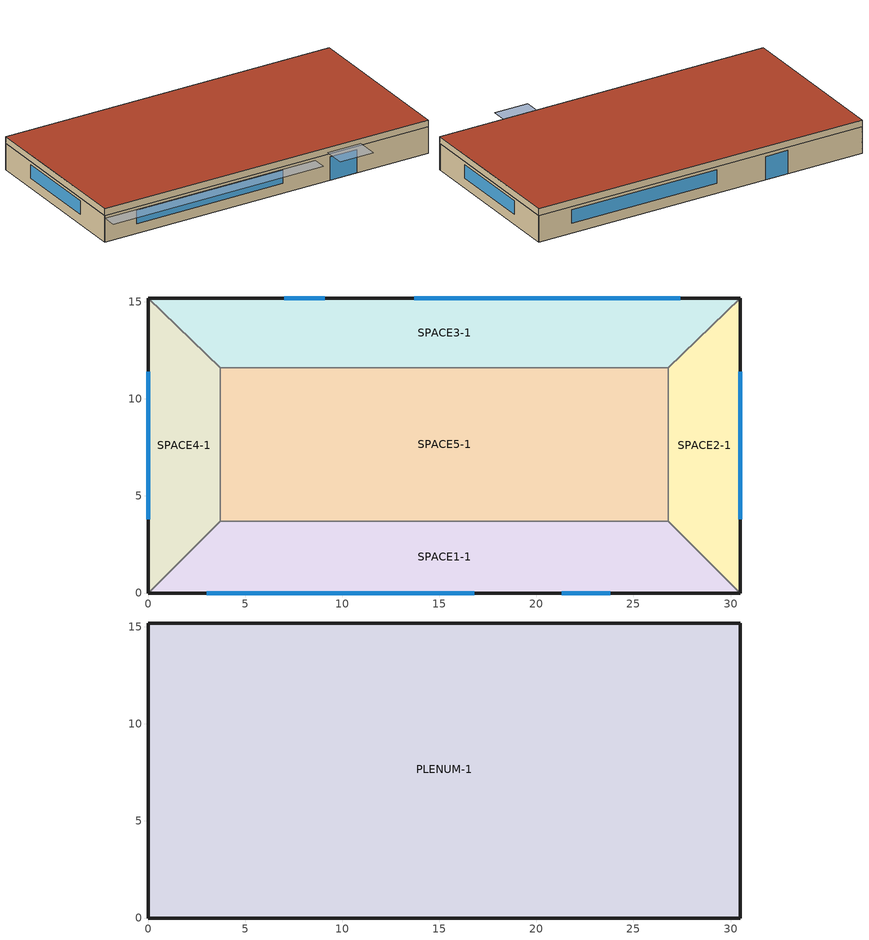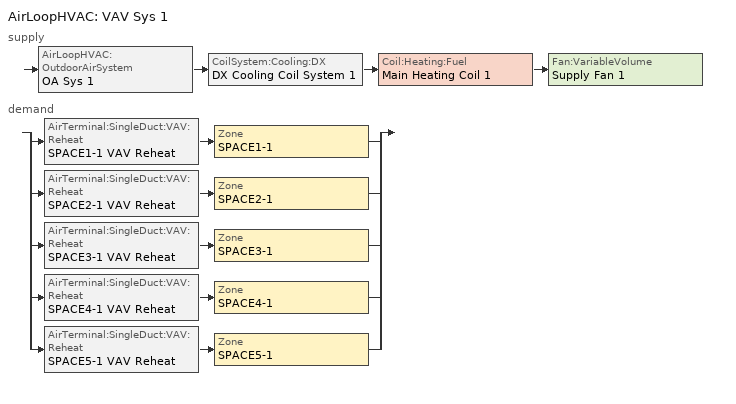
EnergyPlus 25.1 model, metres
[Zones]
SPACE1-1
 floor ground (FLOOR-SLAB-1): 26.8,3.7 30.5,0 0,0 3.7,3.7 z0
 wall outside (WALL-1): 0,0 30.5,0 z0:2.4
 wall to SPACE2-1 (INT-WALL-1): 30.5,0 26.8,3.7 z0:2.4
 wall to SPACE4-1 (INT-WALL-1): 3.7,3.7 0,0 z0:2.4
 wall to SPACE5-1 (INT-WALL-1): 26.8,3.7 3.7,3.7 z0:2.4
 window (Dbl Clr 3mm/13mm Air): 3,0 16.8,0 z0.9:2.1
 window (Sgl Grey 3mm): 21.3,0 23.8,0 z0:2.1
SPACE2-1
 floor ground (FLOOR-SLAB-1): 26.8,11.6 30.5,15.2 30.5,0 26.8,3.7 z0
 wall outside (WALL-1): 30.5,0 30.5,15.2 z0:2.4
 wall to SPACE3-1 (INT-WALL-1): 30.5,15.2 26.8,11.6 z0:2.4
 wall to SPACE5-1 (INT-WALL-1): 26.8,11.6 26.8,3.7 z0:2.4
 window (Dbl Clr 3mm/13mm Air): 30.5,3.8 30.5,11.4 z0.9:2.1
SPACE3-1
 floor ground (FLOOR-SLAB-1): 26.8,11.6 3.7,11.6 0,15.2 30.5,15.2 z0
 wall outside (WALL-1): 30.5,15.2 0,15.2 z0:2.4
 wall to SPACE4-1 (INT-WALL-1): 0,15.2 3.7,11.6 z0:2.4
 wall to SPACE5-1 (INT-WALL-1): 3.7,11.6 26.8,11.6 z0:2.4
 window (Dbl Clr 3mm/13mm Air): 27.4,15.2 13.7,15.2 z0.9:2.1
 window (Sgl Grey 3mm): 9.1,15.2 7,15.2 z0:2.1
SPACE4-1
 floor ground (FLOOR-SLAB-1): 3.7,3.7 0,0 0,15.2 3.7,11.6 z0
 wall outside (WALL-1): 0,15.2 0,0 z0:2.4
 wall to SPACE5-1 (INT-WALL-1): 3.7,3.7 3.7,11.6 z0:2.4
 window (Dbl Clr 3mm/13mm Air): 0,11.4 0,3.8 z0.9:2.1
SPACE5-1
 floor ground (FLOOR-SLAB-1): 26.8,11.6 26.8,3.7 3.7,3.7 3.7,11.6 z0
PLENUM-1
 floor to SPACE1-1 (CLNG-1): 26.8,3.7 30.5,0 0,0 3.7,3.7 z2.4
 floor to SPACE2-1 (CLNG-1): 26.8,11.6 30.5,15.2 30.5,0 26.8,3.7 z2.4
 floor to SPACE3-1 (CLNG-1): 26.8,11.6 3.7,11.6 0,15.2 30.5,15.2 z2.4
 floor to SPACE4-1 (CLNG-1): 3.7,3.7 0,0 0,15.2 3.7,11.6 z2.4
 floor to SPACE5-1 (CLNG-1): 26.8,11.6 26.8,3.7 3.7,3.7 3.7,11.6 z2.4
 wall outside (WALL-1): 0,0 30.5,0 30.5,15.2 0,15.2 0,0 z2.4:3
 roof outside (ROOF-1): 0,15.2 0,0 30.5,0 30.5,15.2 z3
shading: 0,-1.3 0,0 19.8,0 19.8,-1.3 z2.2; 21,-2 21,0 24.1,0 24.1,-2 z2.6
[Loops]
AirLoopHVAC 'VAV Sys 1'
 supply: AirLoopHVAC:OutdoorAirSystem 'OA Sys 1' > CoilSystem:Cooling:DX 'DX Cooling Coil System 1' > Coil:Heating:Fuel 'Main Heating Coil 1' > Fan:VariableVolume 'Supply Fan 1'
 demand: split
  | AirTerminal:SingleDuct:VAV:Reheat 'SPACE1-1 VAV Reheat' > Zone 'SPACE1-1'
  | AirTerminal:SingleDuct:VAV:Reheat 'SPACE2-1 VAV Reheat' > Zone 'SPACE2-1'
  | AirTerminal:SingleDuct:VAV:Reheat 'SPACE3-1 VAV Reheat' > Zone 'SPACE3-1'
  | AirTerminal:SingleDuct:VAV:Reheat 'SPACE4-1 VAV Reheat' > Zone 'SPACE4-1'
  | AirTerminal:SingleDuct:VAV:Reheat 'SPACE5-1 VAV Reheat' > Zone 'SPACE5-1'
[Building]
Building: North Axis {deg}=30; Terrain=City; Loads Convergence Tolerance Value {W}=0.04; Temperature Convergence Tolerance Value {deltaC}=0.4; Solar Distribution=FullExterior; Maximum Number of Warmup Days=25; Minimum Number of Warmup Days=6
[Site:Location]
CHICAGO_IL_USA TMY2-94846: Latitude {deg}=41.78; Longitude {deg}=-87.75; Time Zone {hr}=-6; Elevation {m}=190
[SizingPeriod:DesignDay] Humidity Condition Type=Wetbulb; Barometric Pressure {Pa}=99063; Rain Indicator=No; Snow Indicator=No; Daylight Saving Time Indicator=No; Solar Model Indicator=ASHRAEClearSky
Name | Month | Day of Month | Day Type | Maximum Dry-Bulb Temperature {C} | Daily Dry-Bulb Temperature Range {deltaC} | Wetbulb or DewPoint at Maximum Dry-Bulb {C} | Wind Speed {m/s} | Wind Direction {deg} | Sky Clearness
CHICAGO_IL_USA Annual Heating 99% Design Conditions DB | 1 | 8 | WinterDesignDay | -17.3 | 0 | -17.3 | 4.9 | 270 | 0
CHICAGO_IL_USA Annual Cooling 1% Design Conditions DB/MCWB | 7 | 3 | SummerDesignDay | 31.5 | 10.7 | 23 | 5.3 | 230 | 1
[Site:GroundTemperature:BuildingSurface]
20.03, 20.03, 20.13, 20.3, 20.43, 20.52, 20.62, 20.77, 20.78, 20.55, 20.44, 20.2
[Material] Thermal Absorptance=0.9
Name | Roughness | Thickness {m} | Conductivity {W/m-K} | Density {kg/m3} | Specific Heat {J/kg-K} | Solar Absorptance | Visible Absorptance
RG01 | Rough | 0.0127 | 1.442 | 881 | 1674 | 0.65 | 0.65
BR01 | VeryRough | 0.0095 | 0.162 | 1121 | 1464 | 0.7 | 0.7
IN46 | VeryRough | 0.0762 | 0.023 | 24 | 1590 | 0.5 | 0.5
WD01 | MediumSmooth | 0.0191 | 0.115 | 513 | 1381 | 0.78 | 0.78
PW03 | MediumSmooth | 0.0127 | 0.115 | 545 | 1213 | 0.78 | 0.78
IN02 | Rough | 0.0901 | 0.043 | 10 | 837 | 0.75 | 0.75
GP01 | MediumSmooth | 0.0127 | 0.16 | 801 | 837 | 0.75 | 0.75
GP02 | MediumSmooth | 0.0159 | 0.16 | 801 | 837 | 0.75 | 0.75
CC03 | MediumRough | 0.1016 | 1.31 | 2243 | 837 | 0.65 | 0.65
[Material:NoMass] Roughness=Rough
Name | Thermal Resistance {m2-K/W} | Thermal Absorptance | Solar Absorptance | Visible Absorptance
CP01 | 0.367 | 0.9 | 0.75 | 0.75
MAT-CLNG-1 | 0.652259 | 0.65 | 0.65 | 0.65
[Material:AirGap]
AL21: Thermal Resistance {m2-K/W}=0.157
[Construction]
ROOF-1: RG01, BR01, IN46, WD01
WALL-1: WD01, PW03, IN02, GP01
CLNG-1: MAT-CLNG-1
FLOOR-SLAB-1: CC03, CP01
INT-WALL-1: GP02, AL21, GP02
Dbl Clr 3mm/13mm Air: CLEAR 3MM, AIR 13MM, CLEAR 3MM
Sgl Grey 3mm: GREY 3MM
[WindowMaterial:Gas]
AIR 13MM: Gas Type=Air; Thickness {m}=0.0127
[WindowMaterial:Glazing] Optical Data Type=SpectralAverage; Thickness {m}=0.003; Infrared Transmittance at Normal Incidence=0; Front Side Infrared Hemispherical Emissivity=0.84; Back Side Infrared Hemispherical Emissivity=0.84; Conductivity {W/m-K}=0.9
Name | Solar Transmittance at Normal Incidence | Front Side Solar Reflectance at Normal Incidence | Back Side Solar Reflectance at Normal Incidence | Visible Transmittance at Normal Incidence | Front Side Visible Reflectance at Normal Incidence | Back Side Visible Reflectance at Normal Incidence
CLEAR 3MM | 0.837 | 0.075 | 0.075 | 0.898 | 0.081 | 0.081
GREY 3MM | 0.626 | 0.061 | 0.061 | 0.611 | 0.061 | 0.061
[Zone] Type=1; Multiplier=1
Name | Ceiling Height {m} | Volume {m3}
PLENUM-1 | 0.6096 | 283.2
SPACE1-1; SPACE3-1 | 2.4384 | 239.247
SPACE2-1; SPACE4-1 | 2.4384 | 103.311
SPACE5-1 | 2.4384 | 447.683
[ZoneInfiltration:DesignFlowRate] Schedule=INFIL-SCH; Design Flow Rate Calculation Method=flow/zone; Constant Term Coefficient=0; Temperature Term Coefficient=0; Velocity Term Coefficient=0.2237; Velocity Squared Term Coefficient=0
Name | Zone or ZoneList or Space or SpaceList | Design Flow Rate {m3/s}
SPACE1-1 Infil 1 | SPACE1-1 | 0.0167
SPACE2-1 Infil 1 | SPACE2-1 | 0.00717
SPACE3-1 Infil 1 | SPACE3-1 | 0.0167
SPACE4-1 Infil 1 | SPACE4-1 | 0.00717
SPACE5-1 Infil 1 | SPACE5-1 | 0.031089
[People] Number of People Schedule=OCCUPY-1; Number of People Calculation Method=people; Fraction Radiant=0.3; Sensible Heat Fraction=AutoCalculate; Activity Level Schedule=ActSchd
Name | Zone or ZoneList or Space or SpaceList | Number of People
SPACE1-1 People 1 | SPACE1-1 | 11
SPACE2-1 People 1 | SPACE2-1 | 5
SPACE3-1 People 1 | SPACE3-1 | 11
SPACE4-1 People 1 | SPACE4-1 | 5
SPACE5-1 People 1 | SPACE5-1 | 20
[Lights] Schedule=LIGHTS-1; Design Level Calculation Method=LightingLevel; Return Air Fraction=0.2; Fraction Radiant=0.59; Fraction Visible=0.2; Fraction Replaceable=0
Name | Zone or ZoneList or Space or SpaceList | Lighting Level {W}
SPACE1-1 Lights 1 | SPACE1-1 | 1584
SPACE2-1 Lights 1 | SPACE2-1 | 684
SPACE3-1 Lights 1 | SPACE3-1 | 1584
SPACE4-1 Lights 1 | SPACE4-1 | 684
SPACE5-1 Lights 1 | SPACE5-1 | 2964
[ElectricEquipment] Schedule=EQUIP-1; Design Level Calculation Method=EquipmentLevel; Fraction Latent=0; Fraction Radiant=0.3; Fraction Lost=0
Name | Zone or ZoneList or Space or SpaceList | Design Level {W}
SPACE1-1 ElecEq 1 | SPACE1-1 | 1056
SPACE2-1 ElecEq 1 | SPACE2-1 | 456
SPACE3-1 ElecEq 1 | SPACE3-1 | 1056
SPACE4-1 ElecEq 1 | SPACE4-1 | 456
SPACE5-1 ElecEq 1 | SPACE5-1 | 1976
[Sizing:Zone] Zone Cooling Design Supply Air Temperature Input Method=SupplyAirTemperature; Zone Cooling Design Supply Air Temperature {C}=16; Zone Heating Design Supply Air Temperature Input Method=SupplyAirTemperature; Zone Heating Design Supply Air Temperature {C}=50; Zone Cooling Design Supply Air Humidity Ratio {kgWater/kgDryAir}=0.009; Zone Heating Design Supply Air Humidity Ratio {kgWater/kgDryAir}=0.004; Zone Heating Sizing Factor=0; Zone Cooling Sizing Factor=0; Cooling Design Air Flow Method=DesignDay; Cooling Design Air Flow Rate {m3/s}=0; Heating Design Air Flow Method=DesignDay; Heating Design Air Flow Rate {m3/s}=0; Account for Dedicated Outdoor Air System=No; Dedicated Outdoor Air System Control Strategy=NeutralSupplyAir; Dedicated Outdoor Air Low Setpoint Temperature for Design {C}=autosize; Dedicated Outdoor Air High Setpoint Temperature for Design {C}=autosize
Name | Design Specification Outdoor Air Object
SPACE1-1 | SZ DSOA SPACE1-1
SPACE2-1 | SZ DSOA SPACE2-1
SPACE3-1 | SZ DSOA SPACE3-1
SPACE4-1 | SZ DSOA SPACE4-1
SPACE5-1 | SZ DSOA SPACE5-1
[DesignSpecification:OutdoorAir] Outdoor Air Method=Sum; Outdoor Air Flow per Person {m3/s-person}=0.00472; Outdoor Air Flow per Zone Floor Area {m3/s-m2}=0.000508
Name | Outdoor Air Flow per Zone {m3/s} | Outdoor Air Schedule
SZ DSOA SPACE1-1; SZ DSOA SPACE2-1; SZ DSOA SPACE3-1; SZ DSOA SPACE4-1; SZ DSOA SPACE5-1 | 0
ZoneMinOARequirements |  | Min OARequirements Sched
[Sizing:System]
VAV Sys 1: Type of Load to Size On=sensible; Design Outdoor Air Flow Rate {m3/s}=autosize; Central Heating Maximum System Air Flow Ratio=0.3; Preheat Design Temperature {C}=7; Preheat Design Humidity Ratio {kgWater/kgDryAir}=0.008; Precool Design Temperature {C}=11; Precool Design Humidity Ratio {kgWater/kgDryAir}=0.008; Central Cooling Design Supply Air Temperature {C}=16; Central Heating Design Supply Air Temperature {C}=18; Type of Zone Sum to Use=noncoincident; 100% Outdoor Air in Cooling=no; 100% Outdoor Air in Heating=no; Central Cooling Design Supply Air Humidity Ratio {kgWater/kgDryAir}=0.009; Central Heating Design Supply Air Humidity Ratio {kgWater/kgDryAir}=0.009; Cooling Supply Air Flow Rate Method=DesignDay; Cooling Supply Air Flow Rate {m3/s}=0; Heating Supply Air Flow Rate Method=DesignDay; Heating Supply Air Flow Rate {m3/s}=0; Zone Maximum Outdoor Air Fraction=1; Cooling Design Capacity Method=CoolingDesignCapacity; Cooling Design Capacity {W}=autosize; Heating Design Capacity Method=HeatingDesignCapacity; Heating Design Capacity {W}=autosize; Central Cooling Capacity Control Method=VAV
[ZoneControl:Thermostat] Control Type Schedule=Zone Control Type Sched; Control 1=CoolingSetPoint; Control 2=HeatingSetpoint; Control 3=DualSetPoint
Name | Zone or ZoneList
SPACE1-1 Control | SPACE1-1
SPACE2-1 Control | SPACE2-1
SPACE3-1 Control | SPACE3-1
SPACE4-1 Control | SPACE4-1
SPACE5-1 Control | SPACE5-1
[ThermostatSetpoint:SingleHeating]
HeatingSetpoint: Setpoint Temperature Schedule=Htg-SetP-Sch
[ThermostatSetpoint:SingleCooling]
CoolingSetpoint: Setpoint Temperature Schedule=Clg-SetP-Sch
[ThermostatSetpoint:DualSetpoint]
DualSetPoint: Heating Setpoint Temperature Schedule=Htg-SetP-Sch; Cooling Setpoint Temperature Schedule=Clg-SetP-Sch
[Zone equipment]
SPACE1-1: SPACE1-1 VAV Reheat
SPACE2-1: SPACE2-1 VAV Reheat
SPACE3-1: SPACE3-1 VAV Reheat
SPACE4-1: SPACE4-1 VAV Reheat
SPACE5-1: SPACE5-1 VAV Reheat
[AirTerminal:SingleDuct:VAV:Reheat] Availability Schedule=ReheatCoilAvailSched; Maximum Air Flow Rate {m3/s}=autosize; Zone Minimum Air Flow Input Method=Constant; Constant Minimum Air Flow Fraction=0.1; Maximum Hot Water or Steam Flow Rate {m3/s}=0; Minimum Hot Water or Steam Flow Rate {m3/s}=0; Convergence Tolerance=0.001; Damper Heating Action=ReverseWithLimits; Maximum Flow per Zone Floor Area During Reheat {m3/s-m2}=0.002032; Design Specification Outdoor Air Object=ZoneMinOARequirements
Name | Reheat Coil | Maximum Flow Fraction During Reheat
SPACE1-1 VAV Reheat | SPACE1-1 Zone Coil | AutoCalculate
SPACE2-1 VAV Reheat | SPACE2-1 Zone Coil
SPACE3-1 VAV Reheat | SPACE3-1 Zone Coil
SPACE4-1 VAV Reheat | SPACE4-1 Zone Coil
SPACE5-1 VAV Reheat | SPACE5-1 Zone Coil
[Coil:Heating:Fuel] Availability Schedule=ReheatCoilAvailSched; Fuel Type=NaturalGas; Burner Efficiency=0.8; Nominal Capacity {W}=autosize
SPACE1-1 Zone Coil; SPACE2-1 Zone Coil; SPACE3-1 Zone Coil; SPACE4-1 Zone Coil; SPACE5-1 Zone Coil; Main heating Coil 1
[AirLoopHVAC:ReturnPlenum]
Return-Plenum-1: Zone=PLENUM-1
[AirLoopHVAC]
VAV Sys 1: Design Supply Air Flow Rate {m3/s}=autosize
[AvailabilityManager:Scheduled]
VAV Sys 1 Avail: Schedule=FanAvailSched
[CoilSystem:Cooling:DX]
DX Cooling Coil System 1: Availability Schedule=CoolingCoilAvailSched; Cooling Coil=Main Cooling Coil 1
[Coil:Cooling:DX:TwoSpeed]
Main Cooling Coil 1: Availability Schedule=CoolingCoilAvailSched; High Speed Gross Rated Total Cooling Capacity {W}=autosize; High Speed Rated Sensible Heat Ratio=0.8; High Speed Gross Rated Cooling COP {W/W}=3; High Speed Rated Air Flow Rate {m3/s}=autosize; Unit Internal Static Air Pressure {Pa}=450; Total Cooling Capacity Function of Temperature Curve=VarSpeedCoolCapFT; Total Cooling Capacity Function of Flow Fraction Curve=PackagedRatedCoolCapFFlow; Energy Input Ratio Function of Temperature Curve=VarSpeedCoolEIRFT; Energy Input Ratio Function of Flow Fraction Curve=PackagedRatedCoolEIRFFlow; Part Load Fraction Correlation Curve=VarSpeedCyclingPLFFPLR; Low Speed Gross Rated Total Cooling Capacity {W}=autosize; Low Speed Gross Rated Sensible Heat Ratio=0.8; Low Speed Gross Rated Cooling COP {W/W}=4.2; Low Speed Rated Air Flow Rate {m3/s}=autosize; Low Speed Total Cooling Capacity Function of Temperature Curve=VarSpeedCoolCapLSFT; Low Speed Energy Input Ratio Function of Temperature Curve=VarSpeedCoolEIRLSFT; Condenser Type=EvaporativelyCooled; Basin Heater Capacity {W/K}=200; Basin Heater Setpoint Temperature {C}=2; Basin Heater Operating Schedule=BasinHeaterSched
[Fan:VariableVolume]
Supply Fan 1: Availability Schedule=FanAvailSched; Fan Total Efficiency=0.7; Pressure Rise {Pa}=600; Maximum Flow Rate {m3/s}=autosize; Fan Power Minimum Flow Rate Input Method=Fraction; Fan Power Minimum Flow Fraction=0.25; Motor Efficiency=0.9; Motor In Airstream Fraction=1; Fan Power Coefficient 1=0.00153024; Fan Power Coefficient 2=0.00520806; Fan Power Coefficient 3=1.10862; Fan Power Coefficient 4=-0.116356; Fan Power Coefficient 5=0
[Controller:OutdoorAir]
OA Controller 1: Minimum Outdoor Air Flow Rate {m3/s}=autosize; Maximum Outdoor Air Flow Rate {m3/s}=autosize; Economizer Control Type=FixedDryBulb; Economizer Control Action Type=ModulateFlow; Economizer Maximum Limit Dry-Bulb Temperature {C}=19; Economizer Minimum Limit Dry-Bulb Temperature {C}=4; Lockout Type=NoLockout; Minimum Limit Type=ProportionalMinimum; Minimum Outdoor Air Schedule=Min OA Sched
[SetpointManager:Scheduled]
Supply Air Temp Manager 1: Control Variable=Temperature; Schedule=Seasonal Reset Supply Air Temp Sch; Setpoint Node or NodeList=Supply Air Temp Nodes 1
[SetpointManager:MixedAir]
Mixed Air and Coil Exit Temp Manager 1: Control Variable=Temperature; Setpoint Node or NodeList=Supply Fan Upstream Nodes
[Schedule:Compact]
OCCUPY-1: Through: 12/31, For: WeekDays SummerDesignDay CustomDay1 CustomDay2, Until: 8:00, 0, Until: 11:00, 1, Until: 12:00, 0.8, Until: 13:00, 0.4, Until: 14:00, 0.8, Until: 18:00, 1, Until: 19:00, 0.5, Until: 21:00, 0.1, Until: 24:00, 0, For: Weekends WinterDesignDay Holiday, Until: 24:00, 0
LIGHTS-1: Through: 12/31, For: WeekDays SummerDesignDay CustomDay1 CustomDay2, Until: 8:00, 0.05, Until: 9:00, 0.9, Until: 10:00, 0.95, Until: 11:00, 1, Until: 12:00, 0.95, Until: 13:00, 0.8, Until: 14:00, 0.9, Until: 18:00, 1, Until: 19:00, 0.6, Until: 21:00, 0.2, Until: 24:00, 0.05, For: Weekends WinterDesignDay Holiday, Until: 24:00, 0.05
EQUIP-1: Through: 12/31, For: WeekDays SummerDesignDay CustomDay1 CustomDay2, Until: 8:00, 0.02, Until: 9:00, 0.4, Until: 14:00, 0.9, Until: 15:00, 0.8, Until: 16:00, 0.7, Until: 18:00, 0.5, Until: 20:00, 0.3, Until: 24:00, 0.02, For: Weekends WinterDesignDay Holiday, Until: 24:00, 0.2
INFIL-SCH: Through: 3/31, For: AllDays, Until: 24:00, 1, Through: 10/31, For: AllDays, Until: 24:00, 0, Through: 12/31, For: AllDays, Until: 24:00, 1
ActSchd: Through: 12/31, For: AllDays, Until: 24:00, 117.24
BasinHeaterSched: Through: 1/31, For: AllDays, Until: 24:00, 1, Through: 2/2, For: AllDays, Until: 24:00, 0, Through: 12/31, For: AllDays, Until: 24:00, 1
Htg-SetP-Sch: Through: 12/31, For: SummerDesignDay, Until: 24:00, 12.8, For: WinterDesignDay, Until: 24:00, 21.1, For: WeekDays, Until: 7:00, 12.8, Until: 18:00, 21.1, Until: 24:00, 12.8, For: WeekEnds Holiday, Until: 7:00, 12.8, Until: 13:00, 21.1, Until: 24:00, 12.8, For: AllOtherDays, Until: 7:00, 12.8, Until: 18:00, 21.1, Until: 24:00, 12.8
Clg-SetP-Sch: Through: 12/31, For: SummerDesignDay, Until: 24:00, 23.9, For: WinterDesignDay, Until: 24:00, 40, For: WeekDays, Until: 7:00, 40, Until: 18:00, 23.9, Until: 24:00, 40, For: WeekEnds Holiday, Until: 7:00, 40, Until: 13:00, 23.9, Until: 24:00, 32.2, For: AllOtherDays, Until: 7:00, 40, Until: 18:00, 23.9, Until: 24:00, 40
Zone Control Type Sched: Through: 12/31, For: SummerDesignDay, Until: 24:00, 2, For: WinterDesignDay, Until: 24:00, 1, For: AllOtherDays, Until: 24:00, 4
Min OA Sched: Through: 12/31, For: Weekdays, Until: 6:00, 0.02, Until: 18:00, 1, Until: 24:00, 0.02, For: AllOtherDays, Until: 24:00, 0.02
FanAvailSched; ReheatCoilAvailSched: Through: 3/31, For: AllDays, Until: 24:00, 1, Through: 9/30, For: WeekDays, Until: 7:00, 0, Until: 17:00, 1, Until: 24:00, 0, For: SummerDesignDay WinterDesignDay, Until: 24:00, 1, For: AllOtherDays, Until: 24:00, 0, Through: 12/31, For: AllDays, Until: 24:00, 1
CoolingCoilAvailSched: Through: 3/31, For: AllDays, Until: 24:00, 0, Through: 9/30, For: WeekDays, Until: 7:00, 0, Until: 17:00, 1, Until: 24:00, 0, For: SummerDesignDay WinterDesignDay, Until: 24:00, 1, For: AllOtherDays, Until: 24:00, 0, Through: 12/31, For: AllDays, Until: 24:00, 0
Seasonal Reset Supply Air Temp Sch: Through: 3/31, For: AllDays, Until: 24:00, 17, Through: 9/30, For: AllDays, Until: 24:00, 15, Through: 12/31, For: AllDays, Until: 24:00, 17
Min OARequirements Sched: Through: 12/31, For: Weekdays SummerDesignDay WinterDesignDay, Until: 24:00, 1, For: AllOtherDays, Until: 24:00, 0.25
[Curve:Biquadratic] Minimum Value of x=12.77778; Maximum Value of x=23.88889; Minimum Value of y=23.88889; Maximum Value of y=46.11111; Input Unit Type for X=Temperature; Input Unit Type for Y=Temperature; Output Unit Type=Dimensionless
Name | Coefficient1 Constant | Coefficient2 x | Coefficient3 x**2 | Coefficient4 y | Coefficient5 y**2 | Coefficient6 x*y
VarSpeedCoolCapFT; VarSpeedCoolCapLSFT | 0.476428 | 0.0401147 | 0.000226411 | -0.000827136 | -7.3224e-06 | -0.000446278
VarSpeedCoolEIRFT | 0.632475 | -0.0121321 | 0.000507773 | 0.0155377 | 0.00027284 | -0.000679201
VarSpeedCoolEIRLSFT | 0.774645 | -0.0343731 | 0.000783173 | 0.0146596 | 0.000488851 | -0.000752036
[Curve:Cubic] Minimum Value of x=0.5; Maximum Value of x=1.5; Input Unit Type for X=Dimensionless; Output Unit Type=Dimensionless
Name | Coefficient1 Constant | Coefficient2 x | Coefficient3 x**2 | Coefficient4 x**3
PackagedRatedCoolCapFFlow | 0.472786 | 1.24334 | -1.03871 | 0.322578
PackagedRatedCoolEIRFFlow | 1.00795 | 0.345441 | -0.692289 | 0.338899
[Curve:Quadratic]
VarSpeedCyclingPLFFPLR: Coefficient1 Constant=0.85; Coefficient2 x=0.15; Coefficient3 x**2=0; Minimum Value of x=0; Maximum Value of x=1
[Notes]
5ZoneAutoDXVAV.idf
Basic file description:  1 story building divided into 4 exterior and one interior conditioned zones and return plenum.
Highlights:              packaged VAV system with variable speed compressor
Simulation Location/Run: CHICAGO_IL_USA TMY2-94846, 2 design days, 2 run periods,
Run Control executes the run periods using the weather file
Location:                Chicago, IL
Design Days:             CHICAGO_IL_USA Annual Heating 99% Design Conditions DB, MaxDB= -17.3°C
CHICAGO_IL_USA Annual Cooling 1% Design Conditions, MaxDB=  31.5°C MCWB=  23.0°C
Run Period (Weather File): Winter 1/14, Summer 7/7, CHICAGO_IL_USA TMY2-94846
Run Control:             Zone and System sizing with weather file run control (no design days run)
Building: Single floor rectangular building 100 ft x 50 ft. 5 zones - 4 exterior, 1 interior, zone height 8 feet.
Exterior zone depth is 12 feet. There is a 2 foot high return plenum: the overall building height is
10 feet. There are windows on all 4 facades; the south and north facades have glass doors.
The south facing glass is shaded by overhangs. The walls are woodshingle over plywood, R11 insulation,
and gypboard. The roof is a gravel built up roof with R-3 mineral board insulation and plywood sheathing.
The windows are of various single and double pane construction with 3mm and 6mm glass and either 6mm or
13mm argon or air gap.  The window to wall ratio is approximately 0.29.
The south wall and door have overhangs.
The building is oriented 30 degrees east of north.
Floor Area:        463.6 m2 (5000 ft2)
Number of Stories: 1
Zone Description Details:
Internal gains description:     lighting is 1.5 watts/ft2, office equip is 1.0 watts/ft2. There is 1 occupant
per 100 ft2 of floor area. The infiltration is 0.25 air changes per hour.
Interzone Surfaces:             6 interzone surfaces (see diagram)
Internal Mass:                  None
Windows:                        4 ea.: 1) Double pane clear, 3mm glass, 13mm air gap
2) Double pane clear, 3mm glass, 13mm argon gap
3) Double pane clear, 6mm glass, 6mm air gap
4) Double pane lowE,  6mm lowE glass outside, 6mm air gap, 6mm clear glass
